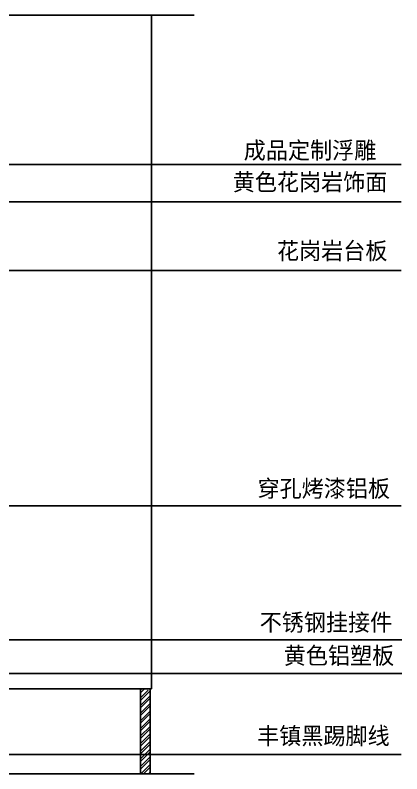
# Model space of a CAD drawing. Header units: metres. Extents: x -147314 to -144521, y -159478 to -156803.
# Drawn here: x -145886 to -144521, y -159478 to -156803 of the extents above; entities that cross this region are included whole.
import ezdxf

# ---------------------------------------------------------------- set-up
doc = ezdxf.new("R2010")
doc.units = ezdxf.units.M
for name, color, linetype in [('10', 8, 'Continuous'), ('17', 1, 'Continuous'), ('3', 2, 'Continuous'), ('5', 3, 'Continuous'), ('6', 1, 'Continuous'), ('7', 7, 'Continuous')]:
    doc.layers.add(name, color=color, linetype=linetype)
doc.dimstyles.get("Standard").update_dxf_attribs({"dimtxt": 2.5, "dimasz": 2.5, "dimexe": 1.25, "dimexo": 0.625, "dimtad": 1, "dimcen": 2.5, "dimazin": 3, "dimtfac": 1, "dimtmove": 0, "dimatfit": 3})

msp = doc.modelspace()

# ---------------------------------------------------------------- hatches: boundary and pattern name
at = {"layer": '10'}
h = msp.add_hatch(dxfattribs=at)
h.set_pattern_fill('ANSI32', scale=2)
h.paths.add_polyline_path([(-145443.43, -159178.35), (-145443.43, -159478.35), (-145409.43, -159478.35), (-145409.43, -159198.35, 0.41), (-145429.43, -159178.35)])

# ---------------------------------------------------------------- linework, layer by layer
msp.add_line((-146084.43, -159178.35), (-145404.43, -159178.35), dxfattribs=at)
at = {"layer": '17'}
msp.add_line((-145443.43, -159178.35), (-145409.43, -159178.35), dxfattribs=at)
at = {"layer": '3'}
msp.add_line((-147314.43, -159478.35), (-145254.43, -159478.35), dxfattribs=at)
at = {"layer": '5'}
for p, q in [((-145404.43, -159178.35), (-145404.43, -156802.58)), ((-145409.43, -159478.35), (-145409.43, -159178.35))]:
    msp.add_line(p, q, dxfattribs=at)
at = {"layer": '6'}
for p, q in [((-147314.43, -156802.58), (-145254.43, -156802.58)), ((-145443.43, -159178.35), (-145443.43, -159478.35))]:
    msp.add_line(p, q, dxfattribs=at)

# ---------------------------------------------------------------- texts
at = {"layer": '7'}
msp.add_text('成品定制浮雕', height=60, dxfattribs=at).set_placement((-145079.09, -157309.33))
at = {"layer": '7', "char_height": 60, "attachment_point": 1}
for s, insert in [('黄色花岗岩饰面', (-145118.03, -157361.01)), ('花岗岩台板', (-144961.81, -157603.75)), ('穿孔烤漆铝板', (-145030.53, -158442)), ('不锈钢挂接件', (-145022.83, -158914.15)), ('黄色铝塑板', (-144937.82, -159031.09)), ('丰镇黑踢脚线', (-145031.87, -159314.41))]:
    msp.add_mtext(s, dxfattribs=dict(at, insert=insert))

# ---------------------------------------------------------------- leaders
at = {"layer": '7'}
for points in [[(-146484.43, -157329.07), (-144523.32, -157329.07)], [(-146003.53, -157460.44), (-144523.32, -157460.44)], [(-146003.53, -157703.18), (-144523.32, -157703.18)], [(-146004.43, -158533.52), (-144523.32, -158533.52)], [(-145988.43, -159005.74), (-144520.89, -159005.74)], [(-146084.43, -159124.4), (-144520.89, -159124.4)], [(-146069.94, -159409.61), (-144523.85, -159409.61)]]:
    msp.add_leader(points, dimstyle='Standard', dxfattribs=at)

doc.saveas('drawing.dxf')
